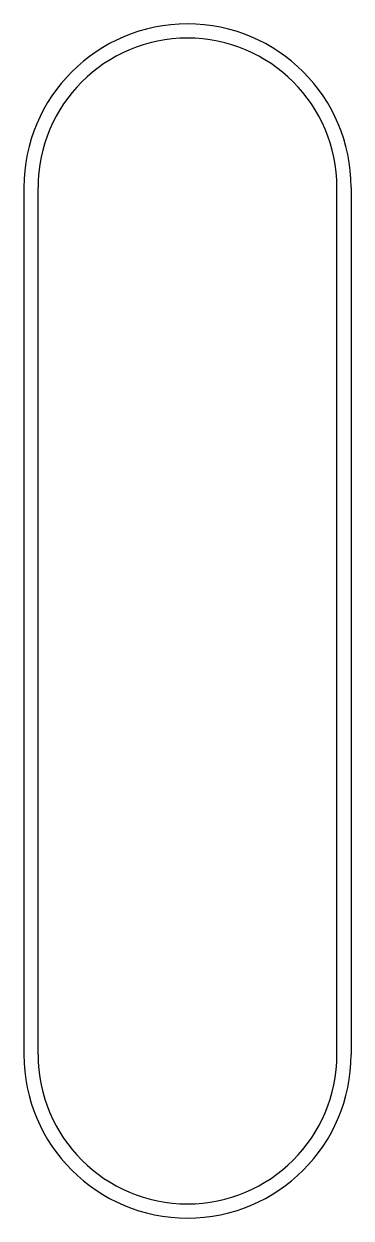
# Model space of a CAD drawing. Header units: millimetres. Extents: x 0 to 46, y 0 to 168.
import ezdxf

# ---------------------------------------------------------------- set-up
doc = ezdxf.new("R2010")
doc.units = ezdxf.units.MM
doc.layers.add('CUT', color=7, linetype='CONTINUOUS')

msp = doc.modelspace()

# ---------------------------------------------------------------- linework, layer by layer
at = {"layer": 'CUT'}
for p, q in [((0, 145), (0, 23)), ((2, 23), (2, 145)), ((44, 23), (44, 145)), ((46, 145), (46, 23))]:
    msp.add_line(p, q, dxfattribs=at)
for centre, radius, start, end in [((23, 145), 23, 0, 180), ((23, 145), 21, 0, 180), ((23, 23), 23, 180, 0), ((23, 23), 21, 180, 0)]:
    msp.add_arc(centre, radius, start, end, dxfattribs=at)

doc.saveas('drawing.dxf')
